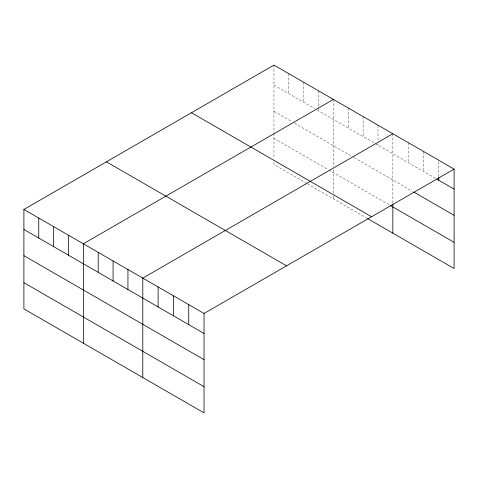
<?xml version="1.0" encoding="UTF-8"?>
<svg xmlns="http://www.w3.org/2000/svg" width="478" height="478" viewBox="0 0 478 478"><rect width="100%" height="100%" fill="white"/><g stroke="black" fill="none" stroke-linecap="round" stroke-linejoin="round"><path stroke-width="0.36" stroke-dasharray="2.39 1.79" d="M273.948 85.096L314.655 108.602M317.243 110.095L374.752 143.298M375.397 143.675L435.595 178.425M273.948 111.308L292.04 121.759M294.627 123.246L353.427 157.196M354.073 157.573L412.628 191.373M273.948 138.315L328.225 169.654M328.876 170.025L389.618 205.098M306.9 183.552L273.948 164.528L273.948 161.612M307.551 183.928L366.996 218.249M438.786 161.749L438.786 176.567M423.472 151.43L423.472 171.429M408.158 142.587L408.158 162.586M392.85 133.744L392.85 203.407M377.984 125.164L377.984 140.723M377.984 143.681L377.984 145.163M363.125 116.584L363.125 136.583M348.259 108.004L348.259 128.002M333.399 99.424L333.399 166.953M333.399 169.798L333.399 193.022M333.399 195.938L333.399 198.848M318.533 90.844L318.533 110.842M303.673 82.264L303.673 102.262M288.808 73.684L288.808 93.682M273.948 65.098L273.948 132.627M273.948 133.338L273.948 158.702"/><path stroke-width="0.72" d="M23.9 209.466L204.052 313.472L204.052 412.902L23.9 308.89L23.9 209.466L273.948 65.098L454.1 169.11L454.1 268.534L367.648 218.625M333.399 99.424L83.351 243.786L83.351 343.21M392.85 133.744L142.803 278.112L142.803 377.536M204.052 313.472L454.1 169.11M436.874 179.16L454.1 189.109M413.9 192.114L454.1 215.321M390.263 205.468L454.1 242.328M191.433 112.742L371.585 216.749M106.415 161.821L286.567 265.834M23.9 229.458L204.052 333.471M23.9 255.67L204.052 359.683M23.9 282.677L204.052 386.69M438.786 177.308L438.786 180.266M392.85 204.118L392.85 233.174M188.738 304.635L188.738 324.634M173.43 295.792L173.43 315.791M158.116 286.949L158.116 306.948M127.937 269.526L127.937 289.525M113.077 260.946L113.077 280.945M98.211 252.366L98.211 272.364M68.485 235.206L68.485 255.204M53.626 226.626L53.626 246.624M38.76 218.046L38.76 238.044"/></g></svg>
